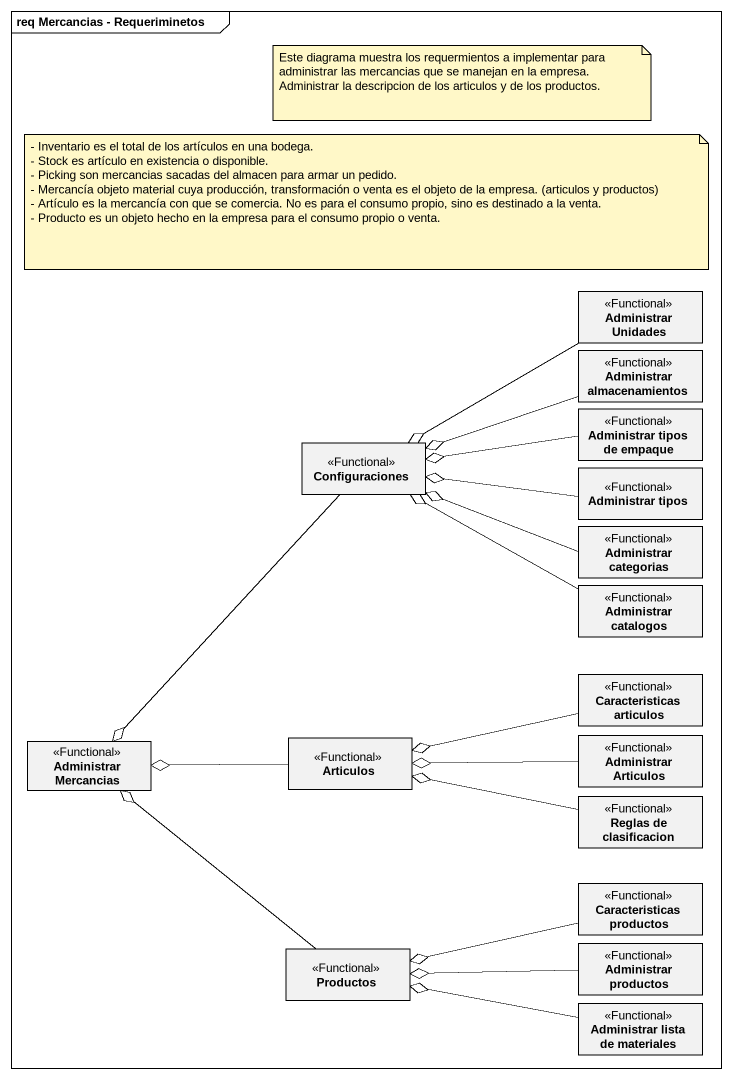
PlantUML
@startuml
mainframe req Mercancias - Requeriminetos
hide circle
hide empty members
class "Administrar Unidades" as Administrar_Unidades <<Functional>>
class "Administrar almacenamientos" as Administrar_almacenamientos <<Functional>>
class "Administrar tipos de empaque" as Administrar_tipos_de_empaque <<Functional>>
class Configuraciones <<Functional>>
class "Administrar tipos" as Administrar_tipos <<Functional>>
class "Administrar categorias" as Administrar_categorias <<Functional>>
class "Administrar catalogos" as Administrar_catalogos <<Functional>>
class "Caracteristicas articulos" as Caracteristicas_articulos <<Functional>>
class "Administrar Mercancias" as Administrar_Mercancias <<Functional>>
class Articulos <<Functional>>
class "Administrar Articulos" as Administrar_Articulos <<Functional>>
class "Reglas de clasificacion" as Reglas_de_clasificacion <<Functional>>
class "Caracteristicas productos" as Caracteristicas_productos <<Functional>>
class Productos <<Functional>>
class "Administrar productos" as Administrar_productos <<Functional>>
class "Administrar lista de materiales" as Administrar_lista_de <<Functional>>
Administrar_Unidades -left-o Configuraciones
Administrar_almacenamientos -left-o Configuraciones
Administrar_tipos_de_empaque -left-o Configuraciones
Configuraciones --o Administrar_Mercancias
Administrar_tipos -left-o Configuraciones
Administrar_categorias -left-o Configuraciones
Administrar_catalogos -left-o Configuraciones
Caracteristicas_articulos -left-o Articulos
Articulos -left-o Administrar_Mercancias
Administrar_Articulos -left-o Articulos
Reglas_de_clasificacion -left-o Articulos
Caracteristicas_productos -left-o Productos
Productos -up-o Administrar_Mercancias
Administrar_productos -left-o Productos
Administrar_lista_de -left-o Productos
note as N1
  Este diagrama muestra los requermientos a implementar para administrar las mercancias que se manejan en la empresa. Administrar la descripcion de los articulos y de los productos.
end note
note as N2
  - Inventario es el total de los artículos en una bodega.
  - Stock es artículo en existencia o disponible.
  - Picking son mercancias sacadas del almacen para armar un pedido.
  - Mercancía objeto material cuya producción, transformación o venta es el objeto de la empresa. (articulos y productos)
  - Artículo es la mercancía con que se comercia. No es para el consumo propio, sino es destinado a la venta.
  - Producto es un objeto hecho en la empresa para el consumo propio o venta.
end note
@enduml
